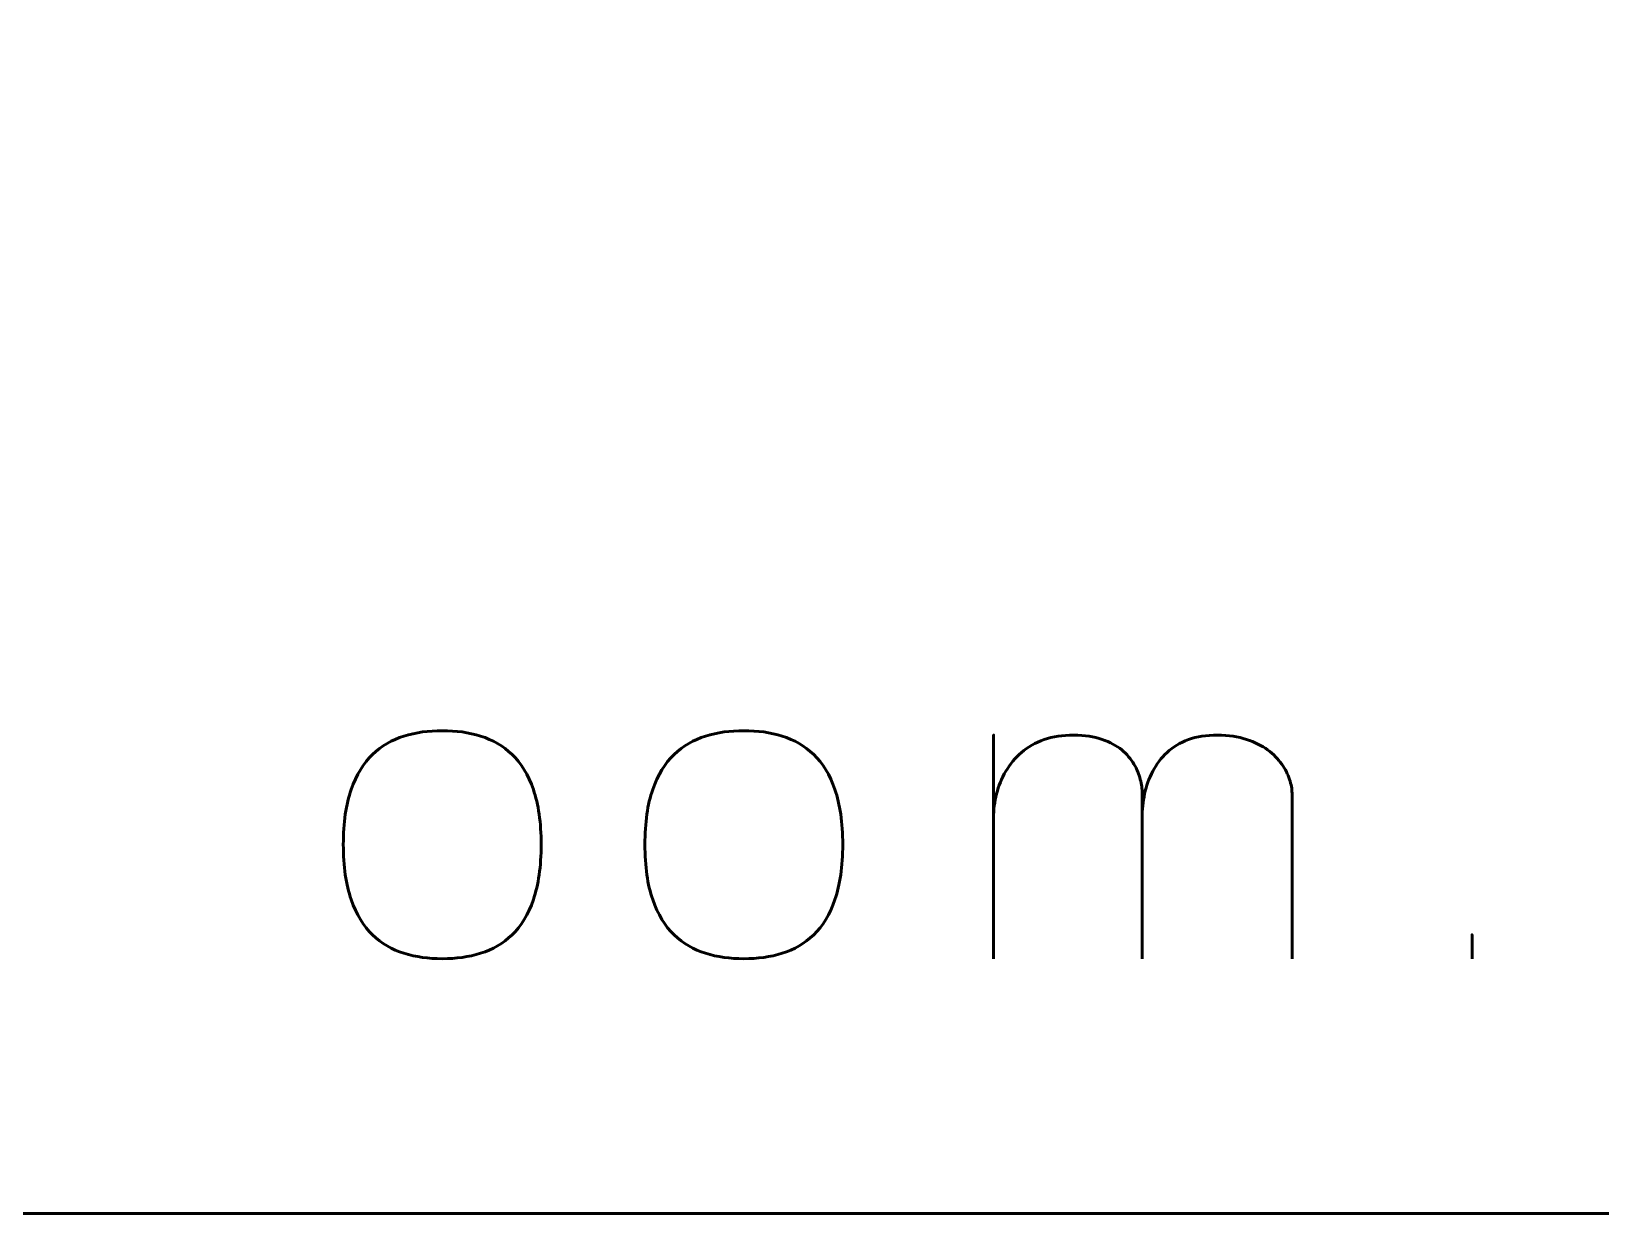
# Model space of a CAD drawing. Header units: centimetres. Extents: x -22 to 8.5, y -29.7 to 0.
# Drawn here: x -2.88 to -0.848, y -29.7 to -28.169 of the extents above; entities that cross this region are included whole.
import ezdxf

# ---------------------------------------------------------------- set-up
doc = ezdxf.new("R2010")
doc.units = ezdxf.units.CM
doc.header["$MEASUREMENT"] = 0
doc.layers.add('Layer 1', color=7, linetype='Continuous')

msp = doc.modelspace()

# ---------------------------------------------------------------- linework, layer by layer
at = {"layer": 'Layer 1', "color": 22, "lineweight": 53}
msp.add_open_spline([(-22.00002, -29.19995), (-22.00002, -29.19995), (-22.00002, -0.49992), (-22.00002, -0.49992), (-22.00002, -0.49992), (-22.00002, -0.22295), (-21.77693, 0.00004), (-21.49993, 0.00004), (-21.49993, 0.00004), (-21.49993, 0.00004), (7.99992, 0.00004), (7.99992, 0.00004), (7.99992, 0.00004), (8.27706, 0.00004), (8.50002, -0.22295), (8.50002, -0.49992), (8.50002, -0.49992), (8.50002, -0.49992), (8.50002, -29.19995), (8.50002, -29.19995), (8.50002, -29.19995), (8.50002, -29.47695), (8.27706, -29.70004), (7.99992, -29.70004), (7.99992, -29.70004), (7.99992, -29.70004), (-21.49993, -29.70004), (-21.49993, -29.70004), (-21.49993, -29.70004), (-21.77693, -29.70004), (-22.00002, -29.47695), (-22.00002, -29.19995)], degree=3, knots=[0, 0, 0, 0, 0.125, 0.125, 0.125, 0.125, 0.25, 0.25, 0.25, 0.25, 0.375, 0.375, 0.375, 0.375, 0.5, 0.5, 0.5, 0.5, 0.625, 0.625, 0.625, 0.625, 0.75, 0.75, 0.75, 0.75, 0.875, 0.875, 0.875, 0.875, 1, 1, 1, 1], dxfattribs=at)
at = {"layer": 'Layer 1', "color": 30, "lineweight": 53}
for points, knots in [([(-2.34833, -29.36992), (-2.33055, -29.37001), (-2.314, -29.36776), (-2.29857, -29.36296), (-2.29857, -29.36296), (-2.28314, -29.35816), (-2.2695, -29.35016), (-2.25783, -29.33897), (-2.25783, -29.33897), (-2.24607, -29.32778), (-2.23695, -29.31263), (-2.23027, -29.29344), (-2.23027, -29.29344), (-2.22369, -29.27434), (-2.2203, -29.25054), (-2.2202, -29.22204), (-2.2202, -29.22204), (-2.2203, -29.19363), (-2.22369, -29.16992), (-2.23027, -29.15092), (-2.23027, -29.15092), (-2.23695, -29.13191), (-2.24607, -29.11677), (-2.25783, -29.10557), (-2.25783, -29.10557), (-2.2695, -29.09447), (-2.28314, -29.08648), (-2.29857, -29.08168), (-2.29857, -29.08168), (-2.314, -29.07688), (-2.33055, -29.07462), (-2.34833, -29.07472), (-2.34833, -29.07472), (-2.36592, -29.07462), (-2.38248, -29.07688), (-2.39791, -29.08168), (-2.39791, -29.08168), (-2.41334, -29.08648), (-2.42688, -29.09447), (-2.43864, -29.10557), (-2.43864, -29.10557), (-2.4504, -29.11677), (-2.45962, -29.13191), (-2.4663, -29.15092), (-2.4663, -29.15092), (-2.47298, -29.16992), (-2.47637, -29.19363), (-2.47646, -29.22204), (-2.47646, -29.22204), (-2.47637, -29.25054), (-2.47298, -29.27434), (-2.4663, -29.29344), (-2.4663, -29.29344), (-2.45962, -29.31263), (-2.4504, -29.32778), (-2.43864, -29.33897), (-2.43864, -29.33897), (-2.42688, -29.35016), (-2.41334, -29.35816), (-2.39791, -29.36296), (-2.39791, -29.36296), (-2.38248, -29.36776), (-2.36592, -29.37001), (-2.34833, -29.36992)], [0, 0, 0, 0, 0.0625, 0.0625, 0.0625, 0.0625, 0.125, 0.125, 0.125, 0.125, 0.1875, 0.1875, 0.1875, 0.1875, 0.25, 0.25, 0.25, 0.25, 0.3125, 0.3125, 0.3125, 0.3125, 0.375, 0.375, 0.375, 0.375, 0.4375, 0.4375, 0.4375, 0.4375, 0.5, 0.5, 0.5, 0.5, 0.5625, 0.5625, 0.5625, 0.5625, 0.625, 0.625, 0.625, 0.625, 0.6875, 0.6875, 0.6875, 0.6875, 0.75, 0.75, 0.75, 0.75, 0.8125, 0.8125, 0.8125, 0.8125, 0.875, 0.875, 0.875, 0.875, 0.9375, 0.9375, 0.9375, 0.9375, 1, 1, 1, 1]), ([(-2.34833, -29.36992), (-2.33055, -29.37001), (-2.314, -29.36776), (-2.29857, -29.36296), (-2.29857, -29.36296), (-2.28314, -29.35816), (-2.2695, -29.35016), (-2.25783, -29.33897), (-2.25783, -29.33897), (-2.24607, -29.32778), (-2.23695, -29.31263), (-2.23027, -29.29344), (-2.23027, -29.29344), (-2.22369, -29.27434), (-2.2203, -29.25054), (-2.2202, -29.22204), (-2.2202, -29.22204), (-2.2203, -29.19363), (-2.22369, -29.16992), (-2.23027, -29.15092), (-2.23027, -29.15092), (-2.23695, -29.13191), (-2.24607, -29.11677), (-2.25783, -29.10557), (-2.25783, -29.10557), (-2.2695, -29.09447), (-2.28314, -29.08648), (-2.29857, -29.08168), (-2.29857, -29.08168), (-2.314, -29.07688), (-2.33055, -29.07462), (-2.34833, -29.07472), (-2.34833, -29.07472), (-2.36592, -29.07462), (-2.38248, -29.07688), (-2.39791, -29.08168), (-2.39791, -29.08168), (-2.41334, -29.08648), (-2.42688, -29.09447), (-2.43864, -29.10557), (-2.43864, -29.10557), (-2.4504, -29.11677), (-2.45962, -29.13191), (-2.4663, -29.15092), (-2.4663, -29.15092), (-2.47298, -29.16992), (-2.47637, -29.19363), (-2.47646, -29.22204), (-2.47646, -29.22204), (-2.47637, -29.25054), (-2.47298, -29.27434), (-2.4663, -29.29344), (-2.4663, -29.29344), (-2.45962, -29.31263), (-2.4504, -29.32778), (-2.43864, -29.33897), (-2.43864, -29.33897), (-2.42688, -29.35016), (-2.41334, -29.35816), (-2.39791, -29.36296), (-2.39791, -29.36296), (-2.38248, -29.36776), (-2.36592, -29.37001), (-2.34833, -29.36992)], [0, 0, 0, 0, 0.0625, 0.0625, 0.0625, 0.0625, 0.125, 0.125, 0.125, 0.125, 0.1875, 0.1875, 0.1875, 0.1875, 0.25, 0.25, 0.25, 0.25, 0.3125, 0.3125, 0.3125, 0.3125, 0.375, 0.375, 0.375, 0.375, 0.4375, 0.4375, 0.4375, 0.4375, 0.5, 0.5, 0.5, 0.5, 0.5625, 0.5625, 0.5625, 0.5625, 0.625, 0.625, 0.625, 0.625, 0.6875, 0.6875, 0.6875, 0.6875, 0.75, 0.75, 0.75, 0.75, 0.8125, 0.8125, 0.8125, 0.8125, 0.875, 0.875, 0.875, 0.875, 0.9375, 0.9375, 0.9375, 0.9375, 1, 1, 1, 1]), ([(-1.95774, -29.36992), (-1.93996, -29.37001), (-1.92341, -29.36776), (-1.90798, -29.36296), (-1.90798, -29.36296), (-1.89255, -29.35816), (-1.87891, -29.35016), (-1.86724, -29.33897), (-1.86724, -29.33897), (-1.85548, -29.32778), (-1.84636, -29.31263), (-1.83968, -29.29344), (-1.83968, -29.29344), (-1.8331, -29.27434), (-1.82971, -29.25054), (-1.82961, -29.22204), (-1.82961, -29.22204), (-1.82971, -29.19363), (-1.8331, -29.16992), (-1.83968, -29.15092), (-1.83968, -29.15092), (-1.84636, -29.13191), (-1.85548, -29.11677), (-1.86724, -29.10557), (-1.86724, -29.10557), (-1.87891, -29.09447), (-1.89255, -29.08648), (-1.90798, -29.08168), (-1.90798, -29.08168), (-1.92341, -29.07688), (-1.93996, -29.07462), (-1.95774, -29.07472), (-1.95774, -29.07472), (-1.97533, -29.07462), (-1.99189, -29.07688), (-2.00732, -29.08168), (-2.00732, -29.08168), (-2.02275, -29.08648), (-2.03629, -29.09447), (-2.04805, -29.10557), (-2.04805, -29.10557), (-2.05981, -29.11677), (-2.06903, -29.13191), (-2.07571, -29.15092), (-2.07571, -29.15092), (-2.08239, -29.16992), (-2.08578, -29.19363), (-2.08587, -29.22204), (-2.08587, -29.22204), (-2.08578, -29.25054), (-2.08239, -29.27434), (-2.07571, -29.29344), (-2.07571, -29.29344), (-2.06903, -29.31263), (-2.05981, -29.32778), (-2.04805, -29.33897), (-2.04805, -29.33897), (-2.03629, -29.35016), (-2.02275, -29.35816), (-2.00732, -29.36296), (-2.00732, -29.36296), (-1.99189, -29.36776), (-1.97533, -29.37001), (-1.95774, -29.36992)], [0, 0, 0, 0, 0.0625, 0.0625, 0.0625, 0.0625, 0.125, 0.125, 0.125, 0.125, 0.1875, 0.1875, 0.1875, 0.1875, 0.25, 0.25, 0.25, 0.25, 0.3125, 0.3125, 0.3125, 0.3125, 0.375, 0.375, 0.375, 0.375, 0.4375, 0.4375, 0.4375, 0.4375, 0.5, 0.5, 0.5, 0.5, 0.5625, 0.5625, 0.5625, 0.5625, 0.625, 0.625, 0.625, 0.625, 0.6875, 0.6875, 0.6875, 0.6875, 0.75, 0.75, 0.75, 0.75, 0.8125, 0.8125, 0.8125, 0.8125, 0.875, 0.875, 0.875, 0.875, 0.9375, 0.9375, 0.9375, 0.9375, 1, 1, 1, 1]), ([(-1.95774, -29.36992), (-1.93996, -29.37001), (-1.92341, -29.36776), (-1.90798, -29.36296), (-1.90798, -29.36296), (-1.89255, -29.35816), (-1.87891, -29.35016), (-1.86724, -29.33897), (-1.86724, -29.33897), (-1.85548, -29.32778), (-1.84636, -29.31263), (-1.83968, -29.29344), (-1.83968, -29.29344), (-1.8331, -29.27434), (-1.82971, -29.25054), (-1.82961, -29.22204), (-1.82961, -29.22204), (-1.82971, -29.19363), (-1.8331, -29.16992), (-1.83968, -29.15092), (-1.83968, -29.15092), (-1.84636, -29.13191), (-1.85548, -29.11677), (-1.86724, -29.10557), (-1.86724, -29.10557), (-1.87891, -29.09447), (-1.89255, -29.08648), (-1.90798, -29.08168), (-1.90798, -29.08168), (-1.92341, -29.07688), (-1.93996, -29.07462), (-1.95774, -29.07472), (-1.95774, -29.07472), (-1.97533, -29.07462), (-1.99189, -29.07688), (-2.00732, -29.08168), (-2.00732, -29.08168), (-2.02275, -29.08648), (-2.03629, -29.09447), (-2.04805, -29.10557), (-2.04805, -29.10557), (-2.05981, -29.11677), (-2.06903, -29.13191), (-2.07571, -29.15092), (-2.07571, -29.15092), (-2.08239, -29.16992), (-2.08578, -29.19363), (-2.08587, -29.22204), (-2.08587, -29.22204), (-2.08578, -29.25054), (-2.08239, -29.27434), (-2.07571, -29.29344), (-2.07571, -29.29344), (-2.06903, -29.31263), (-2.05981, -29.32778), (-2.04805, -29.33897), (-2.04805, -29.33897), (-2.03629, -29.35016), (-2.02275, -29.35816), (-2.00732, -29.36296), (-2.00732, -29.36296), (-1.99189, -29.36776), (-1.97533, -29.37001), (-1.95774, -29.36992)], [0, 0, 0, 0, 0.0625, 0.0625, 0.0625, 0.0625, 0.125, 0.125, 0.125, 0.125, 0.1875, 0.1875, 0.1875, 0.1875, 0.25, 0.25, 0.25, 0.25, 0.3125, 0.3125, 0.3125, 0.3125, 0.375, 0.375, 0.375, 0.375, 0.4375, 0.4375, 0.4375, 0.4375, 0.5, 0.5, 0.5, 0.5, 0.5625, 0.5625, 0.5625, 0.5625, 0.625, 0.625, 0.625, 0.625, 0.6875, 0.6875, 0.6875, 0.6875, 0.75, 0.75, 0.75, 0.75, 0.8125, 0.8125, 0.8125, 0.8125, 0.875, 0.875, 0.875, 0.875, 0.9375, 0.9375, 0.9375, 0.9375, 1, 1, 1, 1]), ([(-1.44185, -29.36992), (-1.44185, -29.36983), (-1.44185, -29.3671), (-1.44185, -29.36174), (-1.44185, -29.36174), (-1.44185, -29.35647), (-1.44185, -29.34922), (-1.44185, -29.3401), (-1.44185, -29.3401), (-1.44185, -29.33088), (-1.44185, -29.32053), (-1.44185, -29.30887), (-1.44185, -29.30887), (-1.44185, -29.2973), (-1.44185, -29.28516), (-1.44185, -29.27237), (-1.44185, -29.27237), (-1.44185, -29.25967), (-1.44185, -29.24715), (-1.44185, -29.23474), (-1.44185, -29.23474), (-1.44185, -29.22232), (-1.44185, -29.21065), (-1.44185, -29.19993), (-1.44185, -29.19993), (-1.44185, -29.18911), (-1.44185, -29.17989), (-1.44185, -29.17208), (-1.44185, -29.17208), (-1.44185, -29.16437), (-1.44185, -29.15882), (-1.44185, -29.15543), (-1.44185, -29.15543), (-1.44175, -29.15016), (-1.4426, -29.14424), (-1.4442, -29.13775), (-1.4442, -29.13775), (-1.4458, -29.13116), (-1.44853, -29.12458), (-1.45238, -29.11799), (-1.45238, -29.11799), (-1.45624, -29.11131), (-1.4616, -29.1052), (-1.46828, -29.09955), (-1.46828, -29.09955), (-1.47505, -29.09391), (-1.48352, -29.08939), (-1.49368, -29.08591), (-1.49368, -29.08591), (-1.50394, -29.08243), (-1.51616, -29.08055), (-1.53046, -29.08036), (-1.53046, -29.08036), (-1.54476, -29.08036), (-1.55756, -29.08234), (-1.56875, -29.08629), (-1.56875, -29.08629), (-1.58004, -29.09033), (-1.58973, -29.09588), (-1.59801, -29.10294), (-1.59801, -29.10294), (-1.60619, -29.11), (-1.61306, -29.11809), (-1.61842, -29.1273), (-1.61842, -29.1273), (-1.62378, -29.13643), (-1.62774, -29.14612), (-1.63037, -29.15647), (-1.63037, -29.15647), (-1.633, -29.16672), (-1.63432, -29.17716), (-1.63432, -29.18761), (-1.63432, -29.18761), (-1.63432, -29.17716), (-1.633, -29.16672), (-1.63037, -29.15647), (-1.63037, -29.15647), (-1.62774, -29.14612), (-1.62378, -29.13643), (-1.61842, -29.1273), (-1.61842, -29.1273), (-1.61306, -29.11809), (-1.60619, -29.11), (-1.59801, -29.10294), (-1.59801, -29.10294), (-1.58973, -29.09588), (-1.58004, -29.09033), (-1.56875, -29.08629), (-1.56875, -29.08629), (-1.55756, -29.08234), (-1.54476, -29.08036), (-1.53046, -29.08036), (-1.53046, -29.08036), (-1.51616, -29.08055), (-1.50394, -29.08243), (-1.49368, -29.08591), (-1.49368, -29.08591), (-1.48352, -29.08939), (-1.47505, -29.09391), (-1.46828, -29.09955), (-1.46828, -29.09955), (-1.4616, -29.1052), (-1.45624, -29.11131), (-1.45238, -29.11799), (-1.45238, -29.11799), (-1.44853, -29.12458), (-1.4458, -29.13116), (-1.4442, -29.13775), (-1.4442, -29.13775), (-1.4426, -29.14424), (-1.44175, -29.15016), (-1.44185, -29.15543), (-1.44185, -29.15543), (-1.44185, -29.15882), (-1.44185, -29.16437), (-1.44185, -29.17208), (-1.44185, -29.17208), (-1.44185, -29.17989), (-1.44185, -29.18911), (-1.44185, -29.19993), (-1.44185, -29.19993), (-1.44185, -29.21065), (-1.44185, -29.22232), (-1.44185, -29.23474), (-1.44185, -29.23474), (-1.44185, -29.24715), (-1.44185, -29.25967), (-1.44185, -29.27237), (-1.44185, -29.27237), (-1.44185, -29.28516), (-1.44185, -29.2973), (-1.44185, -29.30887), (-1.44185, -29.30887), (-1.44185, -29.32053), (-1.44185, -29.33088), (-1.44185, -29.3401), (-1.44185, -29.3401), (-1.44185, -29.34922), (-1.44185, -29.35647), (-1.44185, -29.36174), (-1.44185, -29.36174), (-1.44185, -29.3671), (-1.44185, -29.36983), (-1.44185, -29.36992)], [0, 0, 0, 0, 0.0277778, 0.0277778, 0.0277778, 0.0277778, 0.0555556, 0.0555556, 0.0555556, 0.0555556, 0.0833333, 0.0833333, 0.0833333, 0.0833333, 0.1111111, 0.1111111, 0.1111111, 0.1111111, 0.1388889, 0.1388889, 0.1388889, 0.1388889, 0.1666667, 0.1666667, 0.1666667, 0.1666667, 0.1944444, 0.1944444, 0.1944444, 0.1944444, 0.2222222, 0.2222222, 0.2222222, 0.2222222, 0.25, 0.25, 0.25, 0.25, 0.2777778, 0.2777778, 0.2777778, 0.2777778, 0.3055556, 0.3055556, 0.3055556, 0.3055556, 0.3333333, 0.3333333, 0.3333333, 0.3333333, 0.3611111, 0.3611111, 0.3611111, 0.3611111, 0.3888889, 0.3888889, 0.3888889, 0.3888889, 0.4166667, 0.4166667, 0.4166667, 0.4166667, 0.4444444, 0.4444444, 0.4444444, 0.4444444, 0.4722222, 0.4722222, 0.4722222, 0.4722222, 0.5, 0.5, 0.5, 0.5, 0.5277778, 0.5277778, 0.5277778, 0.5277778, 0.5555556, 0.5555556, 0.5555556, 0.5555556, 0.5833333, 0.5833333, 0.5833333, 0.5833333, 0.6111111, 0.6111111, 0.6111111, 0.6111111, 0.6388889, 0.6388889, 0.6388889, 0.6388889, 0.6666667, 0.6666667, 0.6666667, 0.6666667, 0.6944444, 0.6944444, 0.6944444, 0.6944444, 0.7222222, 0.7222222, 0.7222222, 0.7222222, 0.75, 0.75, 0.75, 0.75, 0.7777778, 0.7777778, 0.7777778, 0.7777778, 0.8055556, 0.8055556, 0.8055556, 0.8055556, 0.8333333, 0.8333333, 0.8333333, 0.8333333, 0.8611111, 0.8611111, 0.8611111, 0.8611111, 0.8888889, 0.8888889, 0.8888889, 0.8888889, 0.9166667, 0.9166667, 0.9166667, 0.9166667, 0.9444444, 0.9444444, 0.9444444, 0.9444444, 0.9722222, 0.9722222, 0.9722222, 0.9722222, 1, 1, 1, 1]), ([(-1.63432, -29.36992), (-1.63432, -29.36992), (-1.63432, -29.08036), (-1.63432, -29.08036), (-1.63432, -29.08036), (-1.63432, -29.08036), (-1.63432, -29.36992), (-1.63432, -29.36992)], [0, 0, 0, 0, 0.5, 0.5, 0.5, 0.5, 1, 1, 1, 1]), ([(-1.24768, -29.36992), (-1.24768, -29.36983), (-1.24768, -29.3671), (-1.24768, -29.36174), (-1.24768, -29.36174), (-1.24768, -29.35647), (-1.24768, -29.34922), (-1.24768, -29.3401), (-1.24768, -29.3401), (-1.24768, -29.33088), (-1.24768, -29.32053), (-1.24768, -29.30887), (-1.24768, -29.30887), (-1.24768, -29.2973), (-1.24768, -29.28516), (-1.24768, -29.27237), (-1.24768, -29.27237), (-1.24768, -29.25967), (-1.24768, -29.24715), (-1.24768, -29.23474), (-1.24768, -29.23474), (-1.24768, -29.22232), (-1.24768, -29.21065), (-1.24768, -29.19993), (-1.24768, -29.19993), (-1.24768, -29.18911), (-1.24768, -29.17989), (-1.24768, -29.17208), (-1.24768, -29.17208), (-1.24768, -29.16437), (-1.24768, -29.15882), (-1.24768, -29.15543), (-1.24768, -29.15543), (-1.24768, -29.15016), (-1.24871, -29.14424), (-1.25088, -29.13775), (-1.25088, -29.13775), (-1.25295, -29.13116), (-1.25633, -29.12458), (-1.26104, -29.11799), (-1.26104, -29.11799), (-1.26565, -29.11131), (-1.27176, -29.1052), (-1.27929, -29.09955), (-1.27929, -29.09955), (-1.28681, -29.09391), (-1.29594, -29.08939), (-1.30666, -29.08591), (-1.30666, -29.08591), (-1.31739, -29.08243), (-1.3299, -29.08055), (-1.3442, -29.08036), (-1.3442, -29.08036), (-1.3585, -29.08036), (-1.3711, -29.08234), (-1.38192, -29.08629), (-1.38192, -29.08629), (-1.39265, -29.09033), (-1.40187, -29.09588), (-1.40958, -29.10294), (-1.40958, -29.10294), (-1.4172, -29.11), (-1.42331, -29.11809), (-1.42811, -29.1273), (-1.42811, -29.1273), (-1.43291, -29.13643), (-1.43639, -29.14612), (-1.43855, -29.15647), (-1.43855, -29.15647), (-1.44081, -29.16672), (-1.44185, -29.17716), (-1.44185, -29.18761), (-1.44185, -29.18761), (-1.44185, -29.17716), (-1.44081, -29.16672), (-1.43855, -29.15647), (-1.43855, -29.15647), (-1.43639, -29.14612), (-1.43291, -29.13643), (-1.42811, -29.1273), (-1.42811, -29.1273), (-1.42331, -29.11809), (-1.4172, -29.11), (-1.40958, -29.10294), (-1.40958, -29.10294), (-1.40187, -29.09588), (-1.39265, -29.09033), (-1.38192, -29.08629), (-1.38192, -29.08629), (-1.3711, -29.08234), (-1.3585, -29.08036), (-1.3442, -29.08036), (-1.3442, -29.08036), (-1.3299, -29.08055), (-1.31739, -29.08243), (-1.30666, -29.08591), (-1.30666, -29.08591), (-1.29594, -29.08939), (-1.28681, -29.09391), (-1.27929, -29.09955), (-1.27929, -29.09955), (-1.27176, -29.1052), (-1.26565, -29.11131), (-1.26104, -29.11799), (-1.26104, -29.11799), (-1.25633, -29.12458), (-1.25295, -29.13116), (-1.25088, -29.13775), (-1.25088, -29.13775), (-1.24871, -29.14424), (-1.24768, -29.15016), (-1.24768, -29.15543), (-1.24768, -29.15543), (-1.24768, -29.15882), (-1.24768, -29.16437), (-1.24768, -29.17208), (-1.24768, -29.17208), (-1.24768, -29.17989), (-1.24768, -29.18911), (-1.24768, -29.19993), (-1.24768, -29.19993), (-1.24768, -29.21065), (-1.24768, -29.22232), (-1.24768, -29.23474), (-1.24768, -29.23474), (-1.24768, -29.24715), (-1.24768, -29.25967), (-1.24768, -29.27237), (-1.24768, -29.27237), (-1.24768, -29.28516), (-1.24768, -29.2973), (-1.24768, -29.30887), (-1.24768, -29.30887), (-1.24768, -29.32053), (-1.24768, -29.33088), (-1.24768, -29.3401), (-1.24768, -29.3401), (-1.24768, -29.34922), (-1.24768, -29.35647), (-1.24768, -29.36174), (-1.24768, -29.36174), (-1.24768, -29.3671), (-1.24768, -29.36983), (-1.24768, -29.36992)], [0, 0, 0, 0, 0.0277778, 0.0277778, 0.0277778, 0.0277778, 0.0555556, 0.0555556, 0.0555556, 0.0555556, 0.0833333, 0.0833333, 0.0833333, 0.0833333, 0.1111111, 0.1111111, 0.1111111, 0.1111111, 0.1388889, 0.1388889, 0.1388889, 0.1388889, 0.1666667, 0.1666667, 0.1666667, 0.1666667, 0.1944444, 0.1944444, 0.1944444, 0.1944444, 0.2222222, 0.2222222, 0.2222222, 0.2222222, 0.25, 0.25, 0.25, 0.25, 0.2777778, 0.2777778, 0.2777778, 0.2777778, 0.3055556, 0.3055556, 0.3055556, 0.3055556, 0.3333333, 0.3333333, 0.3333333, 0.3333333, 0.3611111, 0.3611111, 0.3611111, 0.3611111, 0.3888889, 0.3888889, 0.3888889, 0.3888889, 0.4166667, 0.4166667, 0.4166667, 0.4166667, 0.4444444, 0.4444444, 0.4444444, 0.4444444, 0.4722222, 0.4722222, 0.4722222, 0.4722222, 0.5, 0.5, 0.5, 0.5, 0.5277778, 0.5277778, 0.5277778, 0.5277778, 0.5555556, 0.5555556, 0.5555556, 0.5555556, 0.5833333, 0.5833333, 0.5833333, 0.5833333, 0.6111111, 0.6111111, 0.6111111, 0.6111111, 0.6388889, 0.6388889, 0.6388889, 0.6388889, 0.6666667, 0.6666667, 0.6666667, 0.6666667, 0.6944444, 0.6944444, 0.6944444, 0.6944444, 0.7222222, 0.7222222, 0.7222222, 0.7222222, 0.75, 0.75, 0.75, 0.75, 0.7777778, 0.7777778, 0.7777778, 0.7777778, 0.8055556, 0.8055556, 0.8055556, 0.8055556, 0.8333333, 0.8333333, 0.8333333, 0.8333333, 0.8611111, 0.8611111, 0.8611111, 0.8611111, 0.8888889, 0.8888889, 0.8888889, 0.8888889, 0.9166667, 0.9166667, 0.9166667, 0.9166667, 0.9444444, 0.9444444, 0.9444444, 0.9444444, 0.9722222, 0.9722222, 0.9722222, 0.9722222, 1, 1, 1, 1]), ([(-1.01456, -29.36992), (-1.01456, -29.36992), (-1.01456, -29.33888), (-1.01456, -29.33888), (-1.01456, -29.33888), (-1.01456, -29.33888), (-1.01456, -29.36992), (-1.01456, -29.36992)], [0, 0, 0, 0, 0.5, 0.5, 0.5, 0.5, 1, 1, 1, 1])]:
    msp.add_open_spline(points, degree=3, knots=knots, dxfattribs=at)

doc.saveas('drawing.dxf')
